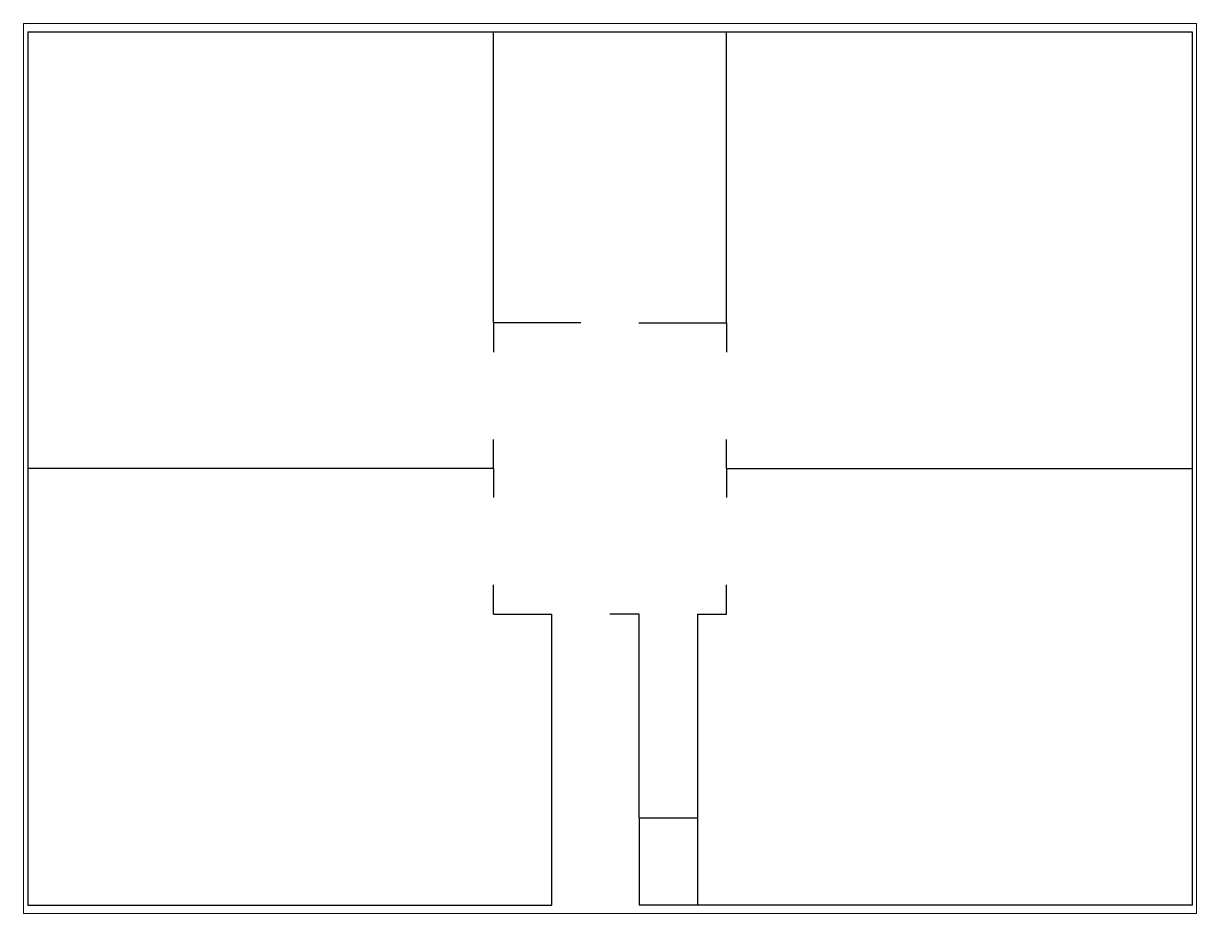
# Paper-space layout 'Layout1' of a CAD drawing. Header units: millimetres. Extents: x 26 to 231, y 20 to 176.
# The model-space entities are those that its viewports show. They can reach past a viewport. Long polylines and large blocks are cut down to what shows.
import ezdxf

# ---------------------------------------------------------------- set-up
doc = ezdxf.new("R2010")
doc.units = ezdxf.units.MM
doc.layers.add('Layer 1', color=3, linetype='Continuous')

msp = doc.modelspace()

# ---------------------------------------------------------------- linework, layer by layer
at = {"layer": 'Layer 1'}
for p, q in [((2.689, 9.598), (22.689, 9.598)), ((2.689, 9.598), (2.689, -5.402)), ((10.689, 4.598), (10.689, 9.598)), ((14.689, 4.598), (14.689, 9.598)), ((22.689, 9.598), (22.689, -5.402)), ((12.189, 4.598), (10.689, 4.598)), ((10.689, 4.598), (10.689, 4.098)), ((13.185, 4.598), (14.689, 4.598)), ((14.689, 4.598), (14.689, 4.098)), ((10.689, 2.098), (10.689, 2.598)), ((14.689, 2.098), (14.689, 2.598)), ((10.689, 2.098), (2.689, 2.098)), ((10.689, 2.098), (10.689, 1.598)), ((14.689, 2.098), (22.689, 2.098)), ((14.689, 2.098), (14.689, 1.598)), ((10.689, -0.402), (10.689, 0.098)), ((14.689, -0.402), (14.689, 0.098)), ((10.689, -0.402), (11.689, -0.402)), ((11.689, -5.402), (11.689, -0.402)), ((13.189, -0.402), (12.689, -0.402)), ((13.189, -3.902), (13.189, -0.402)), ((14.189, -0.402), (14.189, -5.402)), ((14.189, -0.402), (14.689, -0.402)), ((13.189, -3.902), (13.189, -5.402)), ((13.189, -3.902), (14.189, -3.902)), ((2.689, -5.402), (11.689, -5.402)), ((22.689, -5.402), (13.189, -5.402))]:
    msp.add_line(p, q, dxfattribs=at)

psp = doc.layouts.get("Layout1")

# ---------------------------------------------------------------- viewports
at = {"layer": '0'}
psp.add_viewport(center=(128.5, 97.5), size=(205.6, 156), view_center_point=(12.689, 2.098), view_height=15.28586, dxfattribs=at)

doc.saveas('drawing.dxf')
